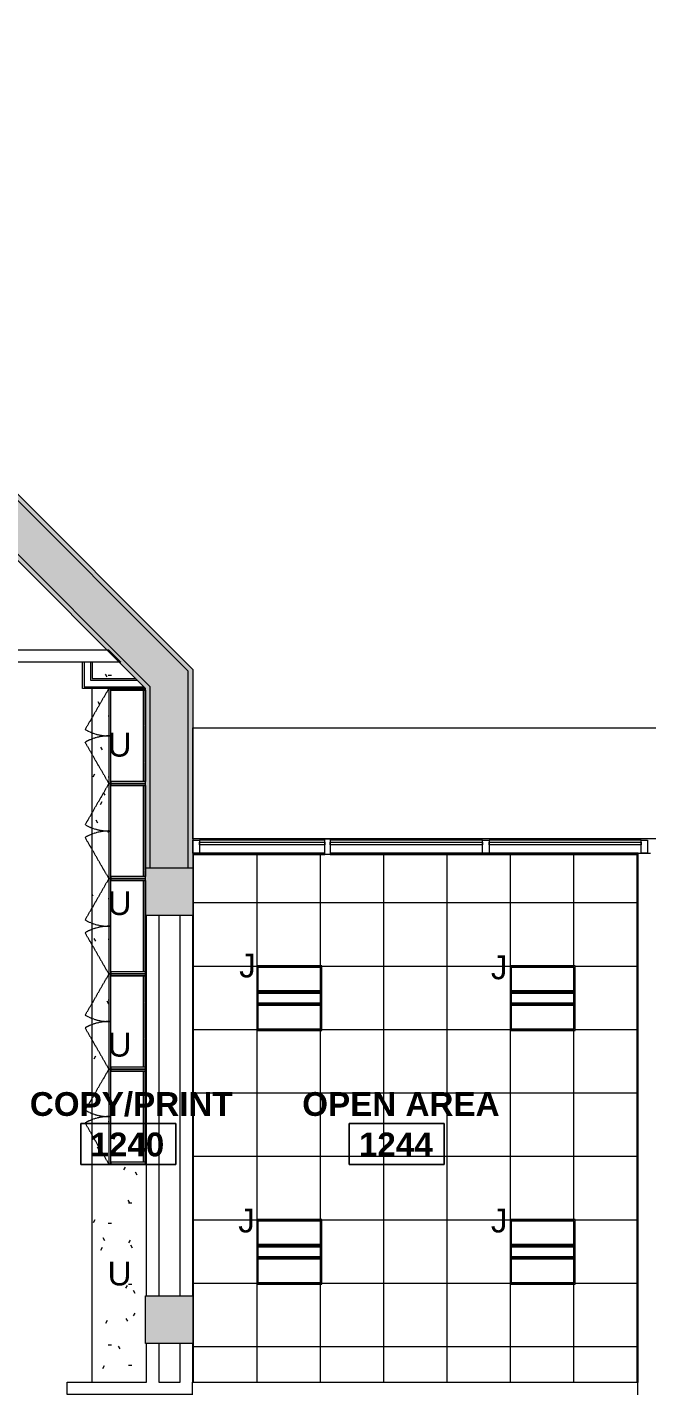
# Model space of a CAD drawing. Header units: inches. Extents: x -329 to 986, y -79 to 1436.
# Drawn here: x -38 to 196, y 918 to 1436 of the extents above; entities that cross this region are included whole.
import ezdxf

# ---------------------------------------------------------------- set-up
doc = ezdxf.new("R2010")
doc.units = ezdxf.units.IN
doc.header["$MEASUREMENT"] = 0
doc.linetypes.add('Dash', pattern=[0.25, 0.125, -0.125])
doc.linetypes.add('Hidden', pattern=[0.28125, 0.1875, -0.09375])
for name, color, linetype, lineweight in [('A-AREA-IDEN', 2, 'Continuous', 9), ('A-CLNG', 13, 'Continuous', 13), ('A-CLNG-PATT', 13, 'Continuous', 13), ('A-DETL-GENF', 92, 'Continuous', 9), ('A-DETL-THIN', 151, 'Continuous', 9), ('A-GENM', 13, 'Continuous', 9), ('A-GLAZ-CURT', 52, 'Continuous', 9), ('A-GLAZ-CWMG', 51, 'Continuous', 9), ('A-WALL', 113, 'Continuous', 13), ('A-WALL-PATT', 111, 'Continuous', 13), ('E-LITE-EQPM', 33, 'Continuous', 9), ('E-LITE-EQPM-IDEN', 33, 'Continuous', 9), ('G-ANNO-TEXT', 231, 'Continuous', 9), ('I-WALL', 2, 'Continuous', 13), ('Q-CASE', 31, 'Continuous', 9), ('Q-CASE-HDLN', 31, 'Dash', 9), ('S-COLS', 52, 'Continuous', 13)]:
    doc.layers.add(name, color=color, linetype=linetype, lineweight=lineweight)
doc.styles.add('Arial', font='arial.ttf', dxfattribs={"height": 9})
doc.styles.add('Swis721 Lt BT', font='swissl.ttf', dxfattribs={"height": 9})
doc.styles.add('Swis721 Lt BT_B', font='', dxfattribs={"height": 9})
doc.styles.get('Swis721 Lt BT_B').set_extended_font_data('Swis721 Lt BT', bold=True)

# ---------------------------------------------------------------- blocks, each defined once
blk = doc.blocks.new('Concrete-Square-Column - 18 x 18-8705067-Level 12  RCP')
at = {"layer": 'S-COLS', "lineweight": 9}
blk.add_hatch(color=7, dxfattribs=at).paths.add_polyline_path([(9, -9), (9, 9), (-8.93, 9), (-8.93, -9)], flags=0)
at = {"layer": 'S-COLS', "color": 8, "lineweight": 20}
for p, q in [((-8.93, 9), (-7.25, 9)), ((7.25, 9), (9, 9)), ((9, 9), (9, -9)), ((9, -9), (-8.93, -9))]:
    blk.add_line(p, q, dxfattribs=at)
blk = doc.blocks.new('Concrete-Square-Column - 18 x 18-6977650-Level 12  RCP')
at = {"layer": 'S-COLS', "lineweight": 9}
blk.add_hatch(color=7, dxfattribs=at).paths.add_polyline_path([(9, -9), (9, 9), (-9, 9), (-9, -9), (-1.36, -9)], flags=0)
at = {"layer": 'S-COLS', "color": 8, "lineweight": 20}
for p, q in [((-9, 9), (9, 9)), ((-9, -9), (-9, 9)), ((9, 9), (9, -9)), ((9, -9), (-9, -9))]:
    blk.add_line(p, q, dxfattribs=at)
blk = doc.blocks.new('System Panel - Glazed - Offset-8568570-Level 12  RCP')
at = {"layer": 'A-GLAZ-CURT', "lineweight": 13}
for p, q in [((-28.75, -1.75), (-28.75, -0.75)), ((-28.75, -0.75), (28.75, -0.75)), ((28.75, -1.75), (-28.75, -1.75)), ((28.75, -0.75), (28.75, -1.75))]:
    blk.add_line(p, q, dxfattribs=at)
blk = doc.blocks.new('System Panel - Glazed - Offset-8568571-Level 12  RCP')
at = {"layer": 'A-GLAZ-CURT', "lineweight": 13}
for p, q in [((-28.875, -1.75), (-28.875, -0.75)), ((-28.875, -0.75), (28.875, -0.75)), ((28.875, -1.75), (-28.875, -1.75)), ((28.875, -0.75), (28.875, -1.75))]:
    blk.add_line(p, q, dxfattribs=at)
blk = doc.blocks.new('System Panel - Glazed - Offset-8568572-Level 12  RCP')
at = {"layer": 'A-GLAZ-CURT', "lineweight": 13}
for p, q in [((-23.75, -1.75), (-23.75, -0.75)), ((-23.75, -0.75), (23.75, -0.75)), ((23.75, -1.75), (-23.75, -1.75)), ((23.75, -0.75), (23.75, -1.75))]:
    blk.add_line(p, q, dxfattribs=at)
blk = doc.blocks.new('Rectangular Mullion - 2_5_ x 5_ rectangular-6977119-Level 12  RCP')
at = {"layer": 'A-GLAZ-CWMG'}
for p, q in [((74.39, 1128.03), (26.89, 1128.03)), ((74.39, 1123.03), (26.89, 1123.03))]:
    blk.add_line(p, q, dxfattribs=at)
blk = doc.blocks.new('Rectangular Mullion - 2_5_ x 5_ rectangular-V2-Level 12  RCP')
at = {"layer": 'A-GLAZ-CWMG'}
for p, q in [((194.14, 1128.03), (136.64, 1128.03)), ((193.08, 1123.03), (136.64, 1123.03))]:
    blk.add_line(p, q, dxfattribs=at)
blk = doc.blocks.new('Rectangular Mullion - 2_5_ x 5_ rectangular-6977122-Level 12  RCP')
at = {"layer": 'A-GLAZ-CWMG'}
for p, q in [((134.14, 1128.03), (76.39, 1128.03)), ((134.14, 1123.03), (76.39, 1123.03))]:
    blk.add_line(p, q, dxfattribs=at)
blk = doc.blocks.new('Rectangular Mullion - 2_5_ x 5_ rectangular-8568573-Level 12  RCP')
at = {"layer": 'A-GLAZ-CWMG', "lineweight": 20}
for p, q in [((0, 2.5), (-2.5, 2.5)), ((-2.5, 2.5), (-2.5, -2.5)), ((0, -2.5), (0, 2.5)), ((-2.5, -2.5), (0, -2.5))]:
    blk.add_line(p, q, dxfattribs=at)
blk = doc.blocks.new('Rectangular Mullion - 2_5_ x 5_ rectangular-8568567-Level 12  RCP')
at = {"layer": 'A-GLAZ-CWMG', "lineweight": 20}
for p, q in [((1.25, 2.5), (-1.25, 2.5)), ((-1.25, 2.5), (-1.25, -2.5)), ((1.25, -2.5), (1.25, 2.5)), ((-1.25, -2.5), (1.25, -2.5))]:
    blk.add_line(p, q, dxfattribs=at)
blk = doc.blocks.new('Rectangular Mullion - 2_ x 6_ rectangular-8568568-Level 12  RCP')
at = {"layer": 'A-GLAZ-CWMG', "lineweight": 20}
for p, q in [((1, 3), (-1, 3)), ((-1, 3), (-1, -3)), ((1, -3), (1, 3)), ((-1, -3), (1, -3))]:
    blk.add_line(p, q, dxfattribs=at)
blk = doc.blocks.new('L-Recessed-Axis-Plano - 2 X 2-4550865-Level 12  RCP')
at = {"layer": 'E-LITE-EQPM'}
for p, q in [((11.91, 11.87), (-11.91, 11.87)), ((-11.91, 11.87), (-11.91, -11.88)), ((-11.88, -11.56), (-11.88, 11.56)), ((-11.88, 11.56), (11.87, 11.56)), ((11.87, 11.56), (11.87, -11.56)), ((11.91, -11.88), (11.91, 11.87)), ((-11.88, 2.74), (11.87, 2.74)), ((11.87, 2.51), (-11.88, 2.51)), ((-11.88, 2.3), (11.87, 2.3)), ((-11.88, 2.2), (11.87, 2.2)), ((-11.88, 1.83), (11.87, 1.83)), ((-11.88, -1.83), (11.87, -1.83)), ((-11.88, -2.2), (11.87, -2.2)), ((-11.88, -2.3), (11.87, -2.3)), ((-11.88, -2.51), (11.87, -2.51)), ((-11.88, -2.74), (11.87, -2.74)), ((-11.91, -11.88), (11.91, -11.88)), ((11.87, -11.56), (-11.88, -11.56))]:
    blk.add_line(p, q, dxfattribs=at)
blk = doc.blocks.new('Generic Models 1 - Generic Models 5-8667745-Level 12  RCP')
at = {"layer": 'A-GENM', "lineweight": 20}
for p, q in [((2770.15, 761.5), (2770.15, 803.5)), ((2770.15, 803.5), (3230.15, 803.5)), ((3230.15, 761.5), (2770.15, 761.5))]:
    blk.add_line(p, q, dxfattribs=at)
blk = doc.blocks.new('CW Cupbd Ohead - 23_5_h x 13 7_8_d - 2 Doors - 2 SHELVES-8590391-Level 12  RCP')
at = {"layer": 'Q-CASE', "linetype": 'Hidden'}
for p, q in [((2, 16.24), (17.58, 25.23)), ((37.98, 16.24), (22.4, 25.23))]:
    blk.add_line(p, q, dxfattribs=at)
at = {"layer": 'Q-CASE'}
for p, q in [((19.99, 16.24), (2, 16.24)), ((2, 15.45), (2, 16.24)), ((19.99, 15.45), (19.99, 16.24)), ((37.98, 16.24), (19.99, 16.24)), ((19.99, 16.24), (19.99, 15.45)), ((37.98, 16.24), (37.98, 15.45)), ((2, 15.45), (19.99, 15.45)), ((2.75, 15.45), (2, 15.45)), ((2, 2.36), (2, 15.45)), ((2.75, 2.36), (2.75, 15.45)), ((2.75, 3.11), (2.75, 15.45)), ((2.75, 15.45), (37.23, 15.45)), ((19.99, 15.45), (37.98, 15.45)), ((37.98, 15.45), (37.23, 15.45)), ((37.23, 2.36), (37.23, 15.45)), ((37.23, 15.45), (37.23, 3.11)), ((37.98, 15.45), (37.98, 2.36)), ((2, 2.36), (2.75, 2.36)), ((2.75, 2.36), (2.75, 3.11)), ((2.75, 3.11), (37.23, 3.11)), ((37.23, 3.11), (2.75, 3.11)), ((37.23, 2.36), (2.75, 2.36)), ((37.23, 3.11), (37.23, 2.36)), ((37.23, 2.36), (37.98, 2.36))]:
    blk.add_line(p, q, dxfattribs=at)
at = {"layer": 'Q-CASE', "linetype": 'Hidden'}
for centre, start, end in [((2, 16.24), 359.5, 30), ((37.98, 16.24), 150, 180.5)]:
    blk.add_arc(centre, 17.99, start, end, dxfattribs=at)
at = {"layer": 'Q-CASE-HDLN'}
for p, q in [((37.98, 16.24), (2, 16.24)), ((2, 16.24), (2, 2.36)), ((37.98, 2.36), (37.98, 16.24)), ((2, 2.36), (37.98, 2.36))]:
    blk.add_line(p, q, dxfattribs=at)
blk = doc.blocks.new('CW Cupbd Ohead - 23_5_h x 13 7_8_d - 2 Doors - 2 SHELVES-8699906-Level 12  RCP')
at = {"layer": 'Q-CASE', "linetype": 'Hidden'}
for p, q in [((2, 16.24), (17.62, 25.26)), ((38.09, 16.24), (22.46, 25.26))]:
    blk.add_line(p, q, dxfattribs=at)
at = {"layer": 'Q-CASE'}
for p, q in [((20.04, 16.24), (2, 16.24)), ((2, 15.45), (2, 16.24)), ((20.04, 15.45), (20.04, 16.24)), ((38.09, 16.24), (20.04, 16.24)), ((20.04, 16.24), (20.04, 15.45)), ((38.09, 16.24), (38.09, 15.45)), ((2, 15.45), (20.04, 15.45)), ((2.75, 15.45), (2, 15.45)), ((2, 2.36), (2, 15.45)), ((2.75, 2.36), (2.75, 15.45)), ((2.75, 3.11), (2.75, 15.45)), ((2.75, 15.45), (37.34, 15.45)), ((20.04, 15.45), (38.09, 15.45)), ((38.09, 15.45), (37.34, 15.45)), ((37.34, 2.36), (37.34, 15.45)), ((37.34, 15.45), (37.34, 3.11)), ((38.09, 15.45), (38.09, 2.36)), ((2, 2.36), (2.75, 2.36)), ((2.75, 2.36), (2.75, 3.11)), ((2.75, 3.11), (37.34, 3.11)), ((37.34, 3.11), (2.75, 3.11)), ((37.34, 2.36), (2.75, 2.36)), ((37.34, 3.11), (37.34, 2.36)), ((37.34, 2.36), (38.09, 2.36))]:
    blk.add_line(p, q, dxfattribs=at)
at = {"layer": 'Q-CASE', "linetype": 'Hidden'}
for centre, start, end in [((2, 16.24), 359.5, 30), ((38.09, 16.24), 150, 180.5)]:
    blk.add_arc(centre, 18.05, start, end, dxfattribs=at)
at = {"layer": 'Q-CASE-HDLN'}
for p, q in [((38.09, 16.24), (2, 16.24)), ((2, 16.24), (2, 2.36)), ((38.09, 2.36), (38.09, 16.24)), ((2, 2.36), (38.09, 2.36))]:
    blk.add_line(p, q, dxfattribs=at)
blk = doc.blocks.new('CW Cupbd Ohead - 23_5_h x 13 7_8_d - 2 Doors - 2 SHELVES-8699908-Level 12  RCP')
at = {"layer": 'Q-CASE', "linetype": 'Hidden'}
for p, q in [((2, 16.24), (17.58, 25.24)), ((38, 16.24), (22.41, 25.24))]:
    blk.add_line(p, q, dxfattribs=at)
at = {"layer": 'Q-CASE'}
for p, q in [((20, 16.24), (2, 16.24)), ((2, 15.45), (2, 16.24)), ((20, 15.45), (20, 16.24)), ((38, 16.24), (20, 16.24)), ((20, 16.24), (20, 15.45)), ((38, 16.24), (38, 15.45)), ((2, 15.45), (20, 15.45)), ((2.75, 15.45), (2, 15.45)), ((2, 2.36), (2, 15.45)), ((2.75, 2.36), (2.75, 15.45)), ((2.75, 3.11), (2.75, 15.45)), ((2.75, 15.45), (37.25, 15.45)), ((20, 15.45), (38, 15.45)), ((38, 15.45), (37.25, 15.45)), ((37.25, 2.36), (37.25, 15.45)), ((37.25, 15.45), (37.25, 3.11)), ((38, 15.45), (38, 2.36)), ((2, 2.36), (2.75, 2.36)), ((2.75, 2.36), (2.75, 3.11)), ((2.75, 3.11), (37.25, 3.11)), ((37.25, 3.11), (2.75, 3.11)), ((37.25, 2.36), (2.75, 2.36)), ((37.25, 3.11), (37.25, 2.36)), ((37.25, 2.36), (38, 2.36))]:
    blk.add_line(p, q, dxfattribs=at)
at = {"layer": 'Q-CASE', "linetype": 'Hidden'}
for centre, start, end in [((2, 16.24), 359.5, 30), ((38, 16.24), 150, 180.5)]:
    blk.add_arc(centre, 18, start, end, dxfattribs=at)
at = {"layer": 'Q-CASE-HDLN'}
for p, q in [((38, 16.24), (2, 16.24)), ((2, 16.24), (2, 2.36)), ((38, 2.36), (38, 16.24)), ((2, 2.36), (38, 2.36))]:
    blk.add_line(p, q, dxfattribs=at)
blk = doc.blocks.new('Room Tag - Room Name and Number-3379422-Level 12  RCP')
at = {"layer": 'A-AREA-IDEN'}
for p, q in [((-0.1881, -0.1636), (-0.1881, -0.0018)), ((-0.1881, -0.0018), (0.1869, -0.0018)), ((0.1869, -0.0018), (-0.1881, -0.0018)), ((-0.1881, -0.0018), (-0.1881, -0.1636)), ((0.1869, -0.0018), (0.1869, -0.1636)), ((0.1869, -0.1636), (0.1869, -0.0018)), ((0.1869, -0.1636), (-0.1881, -0.1636)), ((-0.1881, -0.1636), (0.1869, -0.1636))]:
    blk.add_line(p, q, dxfattribs=at)

msp = doc.modelspace()

# ---------------------------------------------------------------- hatches: boundary and pattern name
at = {"layer": 'A-CLNG-PATT'}
h = msp.add_hatch(dxfattribs=at)
h.set_pattern_fill('FP1_35', color=256, style=0, pattern_type=2)
h.set_pattern_definition([(0, (0, 0), (30.72, 7.68), [1.267, -21.773, 1.267, -21.773, -122.88]), (0, (0, 0), (30.72, 7.68), [-46.08, 1.267, -44.813, 1.267, -21.773, -53.76]), (0, (0, 0), (30.72, 7.68), [-115.2, 1.267, -14.093, 1.267, -37.133]), (120, (11.52, 3.84), (-22.011075, 22.7643), [1.267, -21.773, 1.267, -21.773, -122.88]), (120, (11.52, 3.84), (-22.011075, 22.7643), [-46.08, 1.267, -44.813, 1.267, -21.773, -53.76]), (120, (11.52, 3.84), (-22.011075, 22.7643), [-115.2, 1.267, -14.093, 1.267, -37.133]), (240, (15.36, 19.2), (-8.708925, -30.4443), [1.267, -21.773, 1.267, -21.773, -122.88]), (240, (15.36, 19.2), (-8.708925, -30.4443), [-46.08, 1.267, -44.813, 1.267, -21.773, -53.76]), (240, (15.36, 19.2), (-8.708925, -30.4443), [-115.2, 1.267, -14.093, 1.267, -37.133])])
h.paths.add_polyline_path([(-13.75, 922.85), (6.83, 922.85), (6.83, 937.53), (6.39, 937.53), (6.39, 955.53), (6.83, 955.53), (6.83, 1099.53), (6.46, 1099.53), (6.46, 1005.39), (-7.41, 1005.39), (-7.41, 1185.44), (-13.75, 1185.45), (-13.75, 928.34)], flags=0)
h.paths.add_polyline_path([(-3.6, 1189.2), (2.62, 1189.2), (-3.6, 1195.42), (-13.69, 1195.4), (-13.69, 1189.2), (-8.22, 1189.2)], flags=0)
h = msp.add_hatch(dxfattribs=at)
h.set_pattern_fill('FP1_25', color=256, style=0, pattern_type=2)
h.set_pattern_definition([(90, (96.67, 1032.338), (24, -1e-15), []), (0, (96.67, 1032.338), (0, -24), [])])
h.paths.add_polyline_path([(164.81, 922.69), (192.95, 922.69), (192.95, 1122.61), (76.39, 1122.61), (76.39, 1122.53), (74.39, 1122.53), (74.39, 1122.61), (24.39, 1122.61), (24.39, 922.69)], flags=0)
h.paths.add_polyline_path([(169.15, 959.9), (144.53, 959.9), (144.53, 984.46), (169.15, 984.46)], flags=0)
h.paths.add_polyline_path([(73.2, 959.9), (48.58, 959.9), (48.58, 984.46), (73.2, 984.46)], flags=0)
h.paths.add_polyline_path([(164.81, 1055.9), (144.53, 1055.9), (144.53, 1080.46), (169.15, 1080.46), (169.15, 1055.9)], flags=0)
h.paths.add_polyline_path([(73.2, 1055.9), (48.58, 1055.9), (48.58, 1080.46), (73.2, 1080.46), (73.2, 1062.93)], flags=0)
at = {"layer": 'A-DETL-GENF'}
h = msp.add_hatch(color=7, dxfattribs=at)
h.paths.add_polyline_path([(982.64, -77.72), (982.64, -13.14), (735.72, 233.78), (660.14, 233.78), (660.14, 219.53), (734.76, 219.53), (968.39, -14.09), (968.39, -63.34), (738.07, -63.34), (687.39, -12.66), (687.39, -5.72), (673.14, -5.72), (673.14, -18.75), (732.1, -77.72), (878.58, -77.72)], flags=0)
h.paths.add_polyline_path([(984.64, 574.97), (984.64, 836.48), (964.39, 836.48), (964.39, 591.66), (506.39, 591.66), (506.39, 832.6), (486.14, 832.6), (486.14, 574.97), (700.14, 574.97)], flags=0)
h.paths.add_polyline_path([(912.77, 784.61), (912.77, 820.36), (902.33, 820.36), (902.33, 832.42), (879.64, 832.42), (879.64, 820.38), (875.64, 820.38), (875.64, 819.13), (594.64, 819.13), (594.64, 832.42), (571.89, 832.42), (571.89, 819.36), (558.02, 819.36), (558.02, 784.61), (593.77, 784.61), (593.77, 808.46), (877.02, 808.46), (877.02, 784.61), (878.58, 784.61)], flags=0)
h.paths.add_polyline_path([(486.14, 938.1), (508.14, 938.1), (508.14, 1417.55), (607.64, 1417.55), (607.64, 1188.97), (558.14, 1188.97), (558.14, 1174.05), (964.39, 1174.05), (964.39, 938.91), (984.64, 938.91), (984.64, 1193.86), (622.89, 1193.86), (622.89, 1433.6), (486.14, 1433.6), (486.14, 957.44)], flags=0)
h.paths.add_polyline_path([(8.14, 1117.53), (22.64, 1117.53), (22.64, 1191.89), (-219.48, 1434.01), (-288.01, 1434.01), (-288.01, 1182.01), (-228.61, 1122.61), (-176.25, 1122.61), (-176.25, 1138.46), (-224.25, 1138.46), (-274.61, 1190.61), (-274.61, 1419.61), (-225.31, 1419.61), (8.14, 1186.16), (8.14, 1168.42)], flags=0)
at = {"layer": 'A-WALL-PATT', "lineweight": 9}
for points in [[(24.39, 1187.66), (24.39, 1192.61), (-215.11, 1432.11), (-217.58, 1432.11), (22.64, 1191.89), (22.64, 1189.41)], [(8.14, 1183.68), (8.13, 1186.17), (-225.31, 1419.61), (-227.71, 1419.61), (6.41, 1185.44), (6.46, 1185.44), (6.46, 1185.36), (7.13, 1184.69)], [(8.14, 1117.53), (8.14, 1183.68), (6.46, 1185.36), (6.46, 1117.53)], [(24.39, 1117.53), (24.39, 1187.66), (22.64, 1189.41), (22.64, 1117.53)]]:
    msp.add_hatch(color=7, dxfattribs=at).paths.add_polyline_path(points, flags=0)

# ---------------------------------------------------------------- linework, layer by layer
at = {"layer": 'A-CLNG'}
for p, q in [((-13.75, 922.85), (-13.75, 1185.45)), ((74.39, 1122.76), (24.39, 1122.76)), ((24.39, 1122.61), (74.39, 1122.61)), ((193.08, 1122.76), (76.39, 1122.76)), ((76.39, 1122.61), (192.95, 1122.61)), ((192.95, 1122.61), (192.95, 922.69)), ((24.39, 955.53), (24.39, 1099.53)), ((73.2, 1080.46), (48.58, 1080.46)), ((48.58, 1080.46), (48.58, 1055.9)), ((73.2, 1055.9), (73.2, 1080.46)), ((169.15, 1080.46), (144.53, 1080.46)), ((144.53, 1080.46), (144.53, 1055.9)), ((169.15, 1055.9), (169.15, 1080.46)), ((48.58, 1055.9), (73.2, 1055.9)), ((144.53, 1055.9), (169.15, 1055.9)), ((73.2, 984.46), (48.58, 984.46)), ((48.58, 984.46), (48.58, 959.9)), ((73.2, 959.9), (73.2, 984.46)), ((169.15, 984.46), (144.53, 984.46)), ((144.53, 984.46), (144.53, 959.9)), ((169.15, 959.9), (169.15, 984.46)), ((48.58, 959.9), (73.2, 959.9)), ((144.53, 959.9), (169.15, 959.9)), ((24.39, 922.69), (24.39, 937.53)), ((192.95, 922.69), (24.39, 922.69))]:
    msp.add_line(p, q, dxfattribs=at)
at = {"layer": 'A-DETL-THIN'}
for p, q in [((22.64, 1191.89), (-219.48, 1434.01)), ((-225.31, 1419.61), (8.14, 1186.16)), ((22.64, 1117.53), (22.64, 1191.89)), ((8.14, 1186.16), (8.14, 1117.53)), ((8.14, 1117.53), (22.64, 1117.53))]:
    msp.add_line(p, q, dxfattribs=at)
at = {"layer": 'A-WALL'}
for p, q in [((-68.11, 1200.05), (-7.51, 1200.05)), ((-2.89, 1195.42), (-68.11, 1195.42)), ((-16.82, 1195.42), (-16.82, 1186.08)), ((-14.32, 1195.42), (-14.32, 1188.58)), ((-16.82, 1186.08), (5.74, 1186.08)), ((-14.32, 1188.58), (3.24, 1188.58)), ((193.08, 922.69), (193.08, 1123.03)), ((193.08, 1123.03), (197.7, 1123.03)), ((6.83, 955.53), (6.83, 1099.53)), ((11.45, 1099.53), (11.45, 955.53)), ((19.58, 955.53), (19.58, 1099.53)), ((24.2, 1099.53), (24.2, 955.53)), ((6.83, 922.85), (6.83, 937.53)), ((11.45, 937.53), (11.45, 922.85)), ((19.58, 922.85), (19.58, 937.53)), ((24.2, 937.53), (24.2, 922.85)), ((-23.17, 918.22), (-23.17, 922.85)), ((-23.17, 922.85), (6.83, 922.85)), ((11.45, 922.85), (19.58, 922.85)), ((24.2, 922.85), (24.16, 922.85)), ((24.16, 922.85), (24.16, 918.22)), ((192.95, 918.07), (192.95, 922.69)), ((192.95, 922.69), (193.08, 922.69)), ((24.16, 918.22), (-23.17, 918.22))]:
    msp.add_line(p, q, dxfattribs=at)
at = {"layer": 'A-WALL', "lineweight": 9}
for p, q in [((-2.89, 1195.42), (-7.51, 1200.05)), ((24.39, 922.69), (24.2, 922.69)), ((24.2, 918.07), (24.2, 922.69))]:
    msp.add_line(p, q, dxfattribs=at)
at = {"layer": 'I-WALL', "color": 8, "lineweight": 20}
for p, q in [((-218.61, 1435.61), (24.39, 1192.61)), ((6.39, 1185.43), (-174.61, 1366.49)), ((24.39, 1192.61), (24.39, 1117.53))]:
    msp.add_line(p, q, dxfattribs=at)
at = {"layer": 'I-WALL'}
for p, q in [((-17.44, 1185.45), (-17.44, 1195.42)), ((-13.69, 1195.42), (-13.69, 1189.2)), ((6.37, 1185.45), (-17.44, 1185.45)), ((-13.69, 1189.2), (2.62, 1189.2))]:
    msp.add_line(p, q, dxfattribs=at)

# ---------------------------------------------------------------- block references
at = {"layer": 'A-AREA-IDEN', "xscale": 95.99999999999994, "yscale": 95.99999999999994, "zscale": 95.99999999999994}
for p in [(0, 1020.93), (101.69, 1020.93)]:
    msp.add_blockref('Room Tag - Room Name and Number-3379422-Level 12  RCP', p, dxfattribs=at)
at = {"layer": 'A-GENM'}
msp.add_blockref('Generic Models 1 - Generic Models 5-8667745-Level 12  RCP', (-2745.76, 367.03), dxfattribs=at)
at = {"layer": 'A-GLAZ-CURT', "rotation": 180}
for name, p in [('System Panel - Glazed - Offset-8568572-Level 12  RCP', (50.64, 1125.53)), ('System Panel - Glazed - Offset-8568571-Level 12  RCP', (105.27, 1125.53)), ('System Panel - Glazed - Offset-8568570-Level 12  RCP', (165.39, 1125.53))]:
    msp.add_blockref(name, p, dxfattribs=at)
at = {"layer": 'A-GLAZ-CWMG', "extrusion": (0, 0, -1)}
for name, p in [('Rectangular Mullion - 2_ x 6_ rectangular-8568568-Level 12  RCP', (-75.39, 1125.53)), ('Rectangular Mullion - 2_5_ x 5_ rectangular-8568573-Level 12  RCP', (-24.39, 1125.53)), ('Rectangular Mullion - 2_5_ x 5_ rectangular-8568567-Level 12  RCP', (-135.39, 1125.53)), ('Rectangular Mullion - 2_5_ x 5_ rectangular-8568567-Level 12  RCP', (-195.39, 1125.53))]:
    msp.add_blockref(name, p, dxfattribs=at)
at = {"layer": 'A-GLAZ-CWMG'}
for name in ['Rectangular Mullion - 2_5_ x 5_ rectangular-6977119-Level 12  RCP', 'Rectangular Mullion - 2_5_ x 5_ rectangular-6977122-Level 12  RCP', 'Rectangular Mullion - 2_5_ x 5_ rectangular-V2-Level 12  RCP']:
    msp.add_blockref(name, (0, 0), dxfattribs=at)
at = {"layer": 'E-LITE-EQPM', "extrusion": (0, 0, -1)}
for p in [(-60.89, 1068.18), (-156.84, 1068.18), (-60.89, 972.18), (-156.84, 972.18)]:
    msp.add_blockref('L-Recessed-Axis-Plano - 2 X 2-4550865-Level 12  RCP', p, dxfattribs=at)
at = {"layer": 'Q-CASE', "rotation": 89.999999999999}
for name, p in [('CW Cupbd Ohead - 23_5_h x 13 7_8_d - 2 Doors - 2 SHELVES-8699908-Level 12  RCP', (8.83, 1147.45)), ('CW Cupbd Ohead - 23_5_h x 13 7_8_d - 2 Doors - 2 SHELVES-8699908-Level 12  RCP', (8.83, 1111.45)), ('CW Cupbd Ohead - 23_5_h x 13 7_8_d - 2 Doors - 2 SHELVES-8699906-Level 12  RCP', (8.83, 1075.35)), ('CW Cupbd Ohead - 23_5_h x 13 7_8_d - 2 Doors - 2 SHELVES-8590391-Level 12  RCP', (8.83, 1039.37)), ('CW Cupbd Ohead - 23_5_h x 13 7_8_d - 2 Doors - 2 SHELVES-8590391-Level 12  RCP', (8.83, 1003.39))]:
    msp.add_blockref(name, p, dxfattribs=at)
at = {"layer": 'S-COLS', "lineweight": 9}
for name, p in [('Concrete-Square-Column - 18 x 18-8705067-Level 12  RCP', (15.39, 1108.53)), ('Concrete-Square-Column - 18 x 18-6977650-Level 12  RCP', (15.39, 946.53))]:
    msp.add_blockref(name, p, dxfattribs=at)

# ---------------------------------------------------------------- texts
at = {"layer": 'A-AREA-IDEN', "char_height": 9, "attachment_point": 1, "style": 'Swis721 Lt BT_B'}
for s, insert, width in [('COPY/PRINT', (-37.37, 1032.64), 90.294), ('OPEN AREA', (65.81, 1032.64), 86.658), ('1240', (-14.41, 1017.33), 33.936), ('1244', (87.28, 1017.33), 33.936)]:
    msp.add_mtext(s, dxfattribs=dict(at, insert=insert, width=width))
at = {"layer": 'E-LITE-EQPM-IDEN', "char_height": 9, "width": 7.878, "attachment_point": 1, "style": 'Arial'}
for insert in [(41.92, 1085.03), (137.26, 1084.36), (41.57, 988.52), (137.26, 988.52)]:
    msp.add_mtext('J', dxfattribs=dict(at, insert=insert))
at = {"layer": 'G-ANNO-TEXT', "color": 7, "char_height": 9, "width": 10.908, "attachment_point": 1, "style": 'Swis721 Lt BT'}
for insert in [(-7.92, 1168.62), (-7.92, 1108.66), (-7.92, 1055.09), (-7.92, 968.49)]:
    msp.add_mtext('U', dxfattribs=dict(at, insert=insert))

doc.saveas('drawing.dxf')
